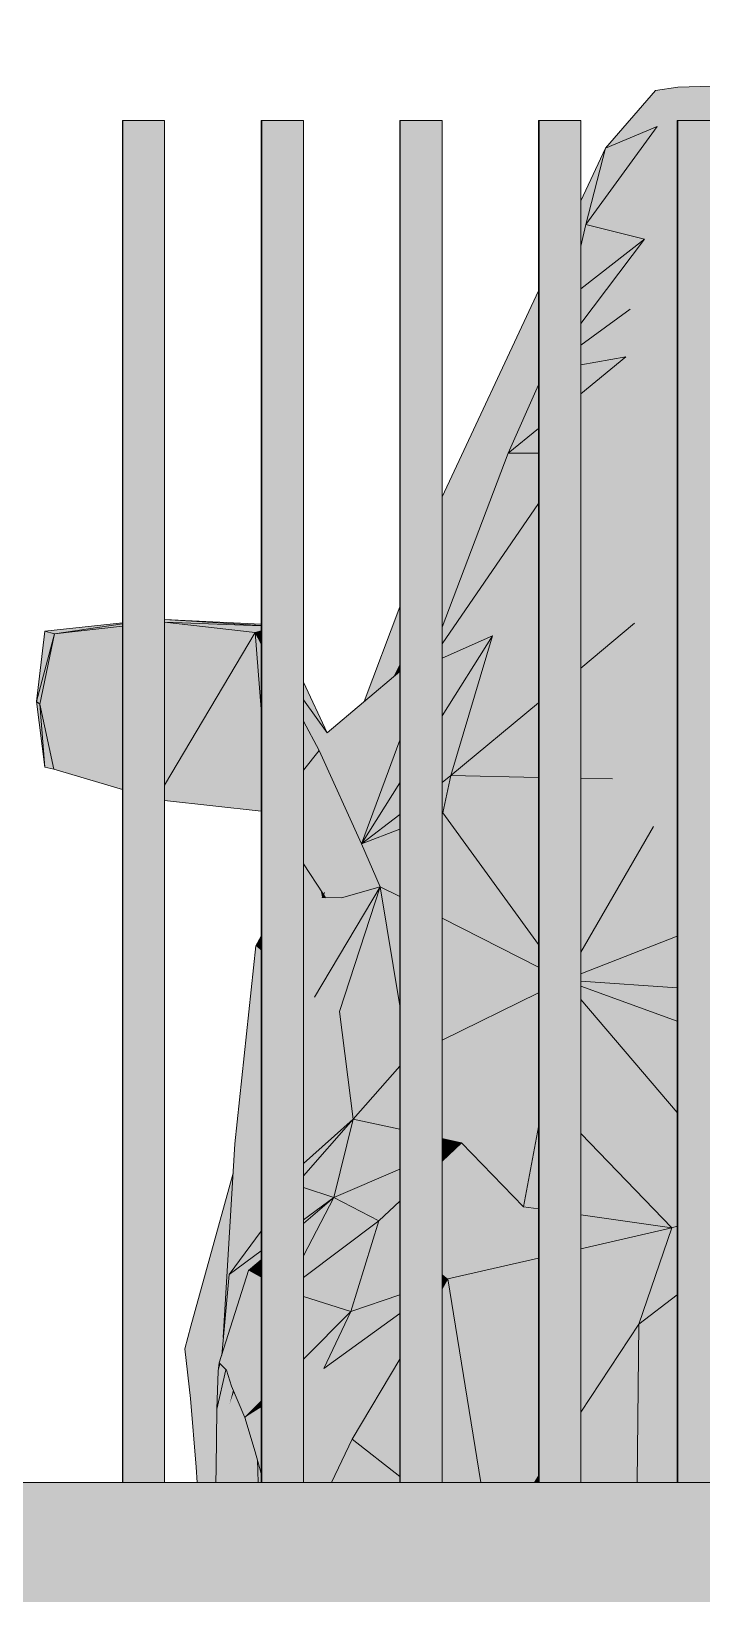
# Model space of a CAD drawing. Header units: millimetres. Extents: x 365175 to 2667127, y -330297 to -162108.
# Drawn here: x 1892291 to 1892773, y -318991 to -317867 of the extents above; entities that cross this region are included whole.
import ezdxf

# ---------------------------------------------------------------- set-up
doc = ezdxf.new("R2010")
doc.units = ezdxf.units.MM
doc.header["$MEASUREMENT"] = 0
for name, color, linetype in [('Cars', 7, 'Continuous'), ('Cotations - Altitudes & Niveaux', 7, 'Continuous'), ('TopoAlt', 7, 'Continuous')]:
    doc.layers.add(name, color=color, linetype=linetype)
doc.dimstyles.new('STYLE_GENERE__6', dxfattribs={"dimtxt": 0.18, "dimasz": 114, "dimexe": 0.18, "dimexo": 0.0625, "dimgap": 0, "dimtad": 0, "dimtih": 1, "dimtoh": 1, "dimdec": 4, "dimzin": 0, "dimdsep": 46, "dimcen": 0.09, "dimadec": 0, "dimazin": 0, "dimtfac": 1, "dimtdec": 4, "dimtmove": 0, "dimatfit": 3, "dimldrblk": 'ARROWHEAD_16', "dimfxl": 0, "dimtolj": 1, "dimtzin": 0, "dimarcsym": 0})

# ---------------------------------------------------------------- blocks, each defined once
blk = doc.blocks.new('Élément de coupe_125_6', base_point=(1445436.1, -319511))
at = {"layer": 'TopoAlt', "linetype": 'Continuous', "lineweight": 0, "true_color": 0x000000}
blk.add_hatch(color=18, dxfattribs=at).paths.add_polyline_path([(1882185.2, -318911), (1882185.2, -319511), (1914672.8, -319511), (1914672.8, -318911)])
at = {"layer": 'TopoAlt', "color": 190, "linetype": 'Continuous', "lineweight": 5, "true_color": 0x8002ff}
blk.add_line((1914672.8, -318911), (1882185.2, -318911), dxfattribs=at)
blk = doc.blocks.new('Élément de coupe_277_6', base_point=(1445436.1, -319511))
at = {"linetype": 'Continuous', "lineweight": 0, "true_color": 0x000000}
for points in [[(1892356.2, -317931), (1892356.2, -318911), (1892356.5, -318911), (1892356.5, -317931)], [(1892356.2, -317931), (1892356.2, -318911), (1892356.5, -318911), (1892356.5, -317931)], [(1892356.5, -317931), (1892356.5, -318911), (1892386.5, -318911), (1892386.5, -317931)]]:
    blk.add_hatch(color=18, dxfattribs=at).paths.add_polyline_path(points)
at = {"color": 18, "linetype": 'Continuous', "lineweight": 5, "true_color": 0x330000}
for p, q in [((1892356.2, -317931), (1892356.5, -317931)), ((1892356.2, -318911), (1892356.2, -317931)), ((1892356.5, -317931), (1892386.5, -317931)), ((1892356.5, -318911), (1892356.5, -317931)), ((1892386.5, -318911), (1892386.5, -317931))]:
    blk.add_line(p, q, dxfattribs=at)
blk = doc.blocks.new('Élément de coupe_278_6', base_point=(1445436.1, -319511))
at = {"linetype": 'Continuous', "lineweight": 0, "true_color": 0x000000}
for points in [[(1892455.9, -317931), (1892455.9, -318911), (1892456.3, -318911), (1892456.3, -317931)], [(1892455.9, -317931), (1892455.9, -318911), (1892456.3, -318911), (1892456.3, -317931)], [(1892456.3, -317931), (1892456.3, -318911), (1892486.3, -318911), (1892486.3, -317931)]]:
    blk.add_hatch(color=18, dxfattribs=at).paths.add_polyline_path(points)
at = {"color": 18, "linetype": 'Continuous', "lineweight": 5, "true_color": 0x330000}
for p, q in [((1892455.9, -317931), (1892456.3, -317931)), ((1892455.9, -318911), (1892455.9, -317931)), ((1892456.3, -317931), (1892486.3, -317931)), ((1892456.3, -318911), (1892456.3, -317931)), ((1892486.3, -318911), (1892486.3, -317931))]:
    blk.add_line(p, q, dxfattribs=at)
blk = doc.blocks.new('Élément de coupe_279_6', base_point=(1445436.1, -319511))
at = {"linetype": 'Continuous', "lineweight": 0, "true_color": 0x000000}
for points in [[(1892555.7, -317931), (1892555.7, -318911), (1892556, -318911), (1892556, -317931)], [(1892555.7, -317931), (1892555.7, -318911), (1892556, -318911), (1892556, -317931)], [(1892556, -317931), (1892556, -318911), (1892586, -318911), (1892586, -317931)]]:
    blk.add_hatch(color=18, dxfattribs=at).paths.add_polyline_path(points)
at = {"color": 18, "linetype": 'Continuous', "lineweight": 5, "true_color": 0x330000}
for p, q in [((1892555.7, -317931), (1892556, -317931)), ((1892555.7, -318911), (1892555.7, -317931)), ((1892556, -317931), (1892586, -317931)), ((1892556, -318911), (1892556, -317931)), ((1892586, -318911), (1892586, -317931))]:
    blk.add_line(p, q, dxfattribs=at)
blk = doc.blocks.new('Élément de coupe_280_6', base_point=(1445436.1, -319511))
at = {"linetype": 'Continuous', "lineweight": 0, "true_color": 0x000000}
for points in [[(1892655.4, -317931), (1892655.4, -318911), (1892655.8, -318911), (1892655.8, -317931)], [(1892655.4, -317931), (1892655.4, -318911), (1892655.8, -318911), (1892655.8, -317931)], [(1892655.8, -317931), (1892655.8, -318911), (1892685.8, -318911), (1892685.8, -317931)]]:
    blk.add_hatch(color=18, dxfattribs=at).paths.add_polyline_path(points)
at = {"color": 18, "linetype": 'Continuous', "lineweight": 5, "true_color": 0x330000}
for p, q in [((1892655.4, -317931), (1892655.8, -317931)), ((1892655.4, -318911), (1892655.4, -317931)), ((1892655.8, -317931), (1892685.8, -317931)), ((1892655.8, -318911), (1892655.8, -317931)), ((1892685.8, -318911), (1892685.8, -317931))]:
    blk.add_line(p, q, dxfattribs=at)
blk = doc.blocks.new('Élément de coupe_281_6', base_point=(1445436.1, -319511))
at = {"linetype": 'Continuous', "lineweight": 0, "true_color": 0x000000}
for points in [[(1892755.2, -317931), (1892755.2, -318911), (1892755.5, -318911), (1892755.5, -317931)], [(1892755.2, -317931), (1892755.2, -318911), (1892755.5, -318911), (1892755.5, -317931)], [(1892755.5, -317931), (1892755.5, -318911), (1892785.5, -318911), (1892785.5, -317931)]]:
    blk.add_hatch(color=18, dxfattribs=at).paths.add_polyline_path(points)
at = {"color": 18, "linetype": 'Continuous', "lineweight": 5, "true_color": 0x330000}
for p, q in [((1892755.2, -317931), (1892755.5, -317931)), ((1892755.2, -318911), (1892755.2, -317931)), ((1892755.5, -317931), (1892785.5, -317931)), ((1892755.5, -318911), (1892755.5, -317931)), ((1892785.5, -318911), (1892785.5, -317931))]:
    blk.add_line(p, q, dxfattribs=at)
blk = doc.blocks.new('Élément de coupe_496_6', base_point=(1445436.1, -319511))
at = {"layer": 'Cars', "linetype": 'Continuous', "lineweight": 0, "true_color": 0x000000}
for points in [[(1893377.1, -317891), (1893378.7, -317888.3), (1892739.6, -317909.4)], [(1892755.5, -317907.2), (1892739.6, -317909.4), (1893378.7, -317888.3)], [(1892739.6, -317909.4), (1892740.7, -317935.4), (1892755.2, -317934.4), (1892755.2, -317931), (1892755.5, -317931), (1892785.5, -317931), (1892785.5, -317932.3), (1893377.1, -317891)], [(1892740.7, -317935.4), (1892739.6, -317909.4), (1892703.5, -317951)], [(1892740.7, -317935.4), (1892689.4, -318006), (1892731.7, -318016.5)], [(1892703.5, -317951), (1892689.4, -318006), (1892740.7, -317935.4)], [(1892731.7, -318016.5), (1892755.2, -318006.7), (1892755.2, -317941.6), (1892740.7, -317935.4)], [(1892755.2, -317934.4), (1892740.7, -317935.4), (1892755.2, -317935)], [(1892755.2, -317935), (1892740.7, -317935.4), (1892755.2, -317941.6)], [(1892703.5, -317951), (1892685.8, -317988.8), (1892685.8, -318012.9), (1892689.4, -318006)], [(1892703.5, -317951), (1892685.8, -317988.8), (1892685.8, -318012.9), (1892689.4, -318006)], [(1892685.8, -318012.9), (1892685.8, -318021.4), (1892689.4, -318006)], [(1892685.8, -318012.9), (1892685.8, -318021.4), (1892689.4, -318006)], [(1892685.8, -318021.4), (1892685.8, -318052.3), (1892731.7, -318016.5), (1892689.4, -318006)], [(1892731.7, -318016.5), (1892721.4, -318066.8), (1892755.2, -318038.8), (1892755.2, -318006.7)], [(1892685.8, -318077.2), (1892685.8, -318092.7), (1892721.4, -318066.8), (1892731.7, -318016.5)], [(1892685.8, -318052.3), (1892685.8, -318077.2), (1892731.7, -318016.5)], [(1892721.4, -318066.8), (1892755.2, -318058.2), (1892755.2, -318038.8)], [(1892586, -318201.8), (1892586, -318202.5), (1892655.4, -318070.5), (1892655.4, -318053.6)], [(1892586, -318201.8), (1892586, -318202.5), (1892655.4, -318070.5), (1892655.4, -318053.6)], [(1892685.8, -318106.9), (1892718.3, -318101.2), (1892721.4, -318066.8), (1892685.8, -318092.7)], [(1892718.3, -318101.2), (1892755.2, -318085.1), (1892755.2, -318058.2), (1892721.4, -318066.8)], [(1892586, -318202.5), (1892586, -318203.5), (1892655.4, -318093.2), (1892655.4, -318070.5)], [(1892586, -318202.5), (1892586, -318203.5), (1892655.4, -318093.2), (1892655.4, -318070.5)], [(1892718.3, -318101.2), (1892755.2, -318092.8), (1892755.2, -318085.1)], [(1892586, -318203.5), (1892586, -318251.5), (1892655.4, -318104.5), (1892655.4, -318093.2)], [(1892586, -318203.5), (1892586, -318251.5), (1892655.4, -318104.5), (1892655.4, -318093.2)], [(1892685.8, -318127.8), (1892685.8, -318160.6), (1892718.3, -318101.2)], [(1892685.8, -318106.9), (1892685.8, -318127.8), (1892718.3, -318101.2)], [(1892685.8, -318185.8), (1892724.5, -318292.8), (1892718.3, -318101.2), (1892685.8, -318160.6)], [(1892718.3, -318101.2), (1892724.5, -318292.8), (1892755.2, -318252.7), (1892755.2, -318092.8)], [(1892586, -318251.5), (1892586, -318260.6), (1892655.4, -318120.3), (1892655.4, -318104.5)], [(1892586, -318251.5), (1892586, -318260.6), (1892655.4, -318120.3), (1892655.4, -318104.5)], [(1892586, -318260.6), (1892586, -318264.5), (1892633.6, -318170.4), (1892655.4, -318121.3), (1892655.4, -318120.3)], [(1892586, -318260.6), (1892586, -318264.5), (1892633.6, -318170.4), (1892655.4, -318121.3), (1892655.4, -318120.3)], [(1892633.6, -318170.4), (1892655.4, -318152.6), (1892655.4, -318121.3)], [(1892633.6, -318170.4), (1892655.4, -318170.5), (1892655.4, -318152.6)], [(1892586, -318264.5), (1892586, -318295.6), (1892633.6, -318170.4)], [(1892586, -318264.5), (1892586, -318295.6), (1892633.6, -318170.4)], [(1892586, -318295.6), (1892586, -318307.6), (1892655.4, -318206.7), (1892655.4, -318170.5), (1892633.6, -318170.4)], [(1892685.8, -318185.8), (1892685.8, -318296.2), (1892724.5, -318292.8)], [(1892586, -318307.6), (1892586, -318317.9), (1892622.3, -318301.8), (1892655.4, -318226.8), (1892655.4, -318206.7)], [(1892655.4, -318226.8), (1892622.3, -318301.8), (1892655.4, -318298.9)], [(1892755.2, -318252.7), (1892724.5, -318292.8), (1892755.2, -318292.3)], [(1892530.1, -318349.1), (1892546.5, -318335.2), (1892555.7, -318315.7), (1892555.7, -318280.9)], [(1892530.1, -318349.1), (1892546.5, -318335.2), (1892555.7, -318315.7), (1892555.7, -318280.9)], [(1892300.4, -318298.5), (1892307.2, -318300.3), (1892356.2, -318293.3), (1892356.2, -318292.4)], [(1892307.2, -318300.3), (1892356.2, -318294.9), (1892356.2, -318293.3)], [(1892386.5, -318290), (1892386.5, -318290.1), (1892455.9, -318294.3), (1892455.9, -318293.5)], [(1892386.5, -318290.1), (1892386.5, -318291.9), (1892455.9, -318294.6), (1892455.9, -318294.3)], [(1892386.5, -318292.1), (1892451.5, -318299.4), (1892455.9, -318298.2), (1892455.9, -318294.6), (1892386.5, -318291.9)], [(1892386.5, -318292.1), (1892386.5, -318409.2), (1892451.5, -318299.4)], [(1892724.5, -318292.8), (1892685.8, -318325), (1892685.8, -318404.3), (1892708.5, -318404.8)], [(1892685.8, -318296.2), (1892685.8, -318325), (1892724.5, -318292.8)], [(1892724.5, -318292.8), (1892708.5, -318404.8), (1892755.2, -318386), (1892755.2, -318292.3)], [(1892300.4, -318298.5), (1892294.3, -318349.2), (1892307.2, -318300.3)], [(1892300.4, -318298.5), (1892294.3, -318349.2), (1892307.2, -318300.3)], [(1892307.2, -318300.3), (1892294.3, -318349.2), (1892296.8, -318351.1)], [(1892307.2, -318300.3), (1892294.3, -318349.2), (1892296.8, -318351.1)], [(1892296.8, -318351.1), (1892356.2, -318310.7), (1892356.2, -318294.9), (1892307.2, -318300.3)], [(1892386.5, -318409.2), (1892386.5, -318420.4), (1892455.9, -318428.1), (1892455.9, -318354.6), (1892451.5, -318299.4)], [(1892451.5, -318299.4), (1892455.9, -318305.6), (1892455.9, -318298.2)], [(1892451.5, -318299.4), (1892455.9, -318354.6), (1892455.9, -318307.5)], [(1892455.9, -318305.6), (1892451.5, -318299.4), (1892455.9, -318307.5)], [(1892622.3, -318301.8), (1892586, -318359.5), (1892586, -318407.3), (1892592.4, -318402.4)], [(1892586, -318317.9), (1892586, -318359.5), (1892622.3, -318301.8)], [(1892622.3, -318301.8), (1892592.4, -318402.4), (1892655.4, -318350.1), (1892655.4, -318298.9)], [(1892296.8, -318351.1), (1892306.7, -318397.7), (1892356.2, -318329.9), (1892356.2, -318310.7)], [(1892546.5, -318335.2), (1892551, -318331.4), (1892555.7, -318321.9), (1892555.7, -318315.7)], [(1892546.5, -318335.2), (1892551, -318331.4), (1892555.7, -318321.9), (1892555.7, -318315.7)], [(1892497.7, -318384.3), (1892555.7, -318330.1), (1892555.7, -318327.4), (1892503.3, -318371.7)], [(1892551, -318331.4), (1892553.1, -318329.6), (1892555.7, -318324.5), (1892555.7, -318321.9)], [(1892551, -318331.4), (1892553.1, -318329.6), (1892555.7, -318324.5), (1892555.7, -318321.9)], [(1892553.1, -318329.6), (1892555.7, -318327.4), (1892555.7, -318324.5)], [(1892553.1, -318329.6), (1892555.7, -318327.4), (1892555.7, -318324.5)], [(1892356.2, -318329.9), (1892306.7, -318397.7), (1892356.2, -318412.5)], [(1892486.3, -318335.2), (1892486.3, -318347.9), (1892503.3, -318371.7)], [(1892497.7, -318384.3), (1892528.1, -318451.6), (1892555.7, -318376.9), (1892555.7, -318330.1)], [(1892294.3, -318349.2), (1892300.3, -318396.3), (1892296.8, -318351.1)], [(1892294.3, -318349.2), (1892300.3, -318396.3), (1892296.8, -318351.1)], [(1892503.3, -318371.7), (1892486.3, -318347.9), (1892486.3, -318363.3), (1892497.7, -318384.3)], [(1892296.8, -318351.1), (1892300.3, -318396.3), (1892306.7, -318397.7)], [(1892296.8, -318351.1), (1892300.3, -318396.3), (1892306.7, -318397.7)], [(1892592.4, -318402.4), (1892655.4, -318403.7), (1892655.4, -318350.1)], [(1892486.3, -318363.3), (1892486.3, -318398.5), (1892497.7, -318384.3)], [(1892528.1, -318451.6), (1892555.7, -318376.9), (1892555.7, -318375.7)], [(1892555.7, -318376.9), (1892528.1, -318451.6), (1892555.7, -318407.7)], [(1892486.3, -318437.1), (1892528.1, -318451.6), (1892497.7, -318384.3), (1892486.3, -318398.5)], [(1892708.5, -318404.8), (1892755.2, -318408.5), (1892755.2, -318386)], [(1892592.4, -318402.4), (1892586, -318407.3), (1892586, -318429.5), (1892586.6, -318429.2)], [(1892592.4, -318402.4), (1892586.6, -318429.2), (1892655.4, -318415.4), (1892655.4, -318403.7)], [(1892685.8, -318404.3), (1892685.8, -318409.3), (1892708.5, -318404.8)], [(1892708.5, -318404.8), (1892685.8, -318409.3), (1892685.8, -318435.7), (1892738.1, -318439.1)], [(1892755.2, -318408.5), (1892708.5, -318404.8), (1892738.1, -318439.1), (1892755.2, -318438.8)], [(1892528.1, -318451.6), (1892555.7, -318430.5), (1892555.7, -318407.7)], [(1892586.6, -318429.2), (1892655.4, -318433.7), (1892655.4, -318415.4)], [(1892486.3, -318437.1), (1892486.3, -318457.7), (1892513.7, -318490.4), (1892528.1, -318451.6)], [(1892486.3, -318437.1), (1892486.3, -318457.7), (1892513.7, -318490.4), (1892528.1, -318451.6)], [(1892528.1, -318451.6), (1892555.7, -318441), (1892555.7, -318430.5)], [(1892586.6, -318429.2), (1892586, -318430), (1892586, -318504.9), (1892655.4, -318540.2), (1892655.4, -318524)], [(1892586, -318429.5), (1892586, -318430), (1892586.6, -318429.2)], [(1892655.4, -318433.7), (1892586.6, -318429.2), (1892655.4, -318524)], [(1892685.8, -318435.7), (1892685.8, -318529.5), (1892738.1, -318439.1)], [(1892685.8, -318529.5), (1892685.8, -318545.1), (1892755.2, -318517.9), (1892755.2, -318451.7), (1892738.1, -318439.1)], [(1892738.1, -318439.1), (1892755.2, -318440.5), (1892755.2, -318438.8)], [(1892755.2, -318440.5), (1892738.1, -318439.1), (1892755.2, -318451.7)], [(1892528.1, -318451.6), (1892541.5, -318482.4), (1892555.7, -318465.7), (1892555.7, -318441)], [(1892486.3, -318457.7), (1892486.3, -318465.8), (1892500.5, -318487.4), (1892501.4, -318486.5), (1892500.8, -318487.9), (1892502.3, -318490.3), (1892513.7, -318490.4)], [(1892486.3, -318457.7), (1892486.3, -318465.8), (1892500.5, -318487.4), (1892501.4, -318486.5), (1892500.8, -318487.9), (1892502.3, -318490.3), (1892513.7, -318490.4)], [(1892528.1, -318451.6), (1892513.7, -318490.4), (1892541.5, -318482.4)], [(1892528.1, -318451.6), (1892513.7, -318490.4), (1892541.5, -318482.4)], [(1892486.3, -318500.1), (1892499.8, -318490.2), (1892498.7, -318484.7), (1892486.3, -318465.8)], [(1892486.3, -318500.1), (1892499.8, -318490.2), (1892498.7, -318484.7), (1892486.3, -318465.8)], [(1892541.5, -318482.4), (1892555.7, -318489.5), (1892555.7, -318465.7)], [(1892494.2, -318561.9), (1892512.2, -318572.2), (1892541.5, -318482.4)], [(1892494.2, -318561.9), (1892512.2, -318572.2), (1892541.5, -318482.4)], [(1892494.2, -318561.9), (1892541.5, -318482.4), (1892513.7, -318490.4)], [(1892494.2, -318561.9), (1892541.5, -318482.4), (1892513.7, -318490.4)], [(1892500.5, -318487.4), (1892498.7, -318484.7), (1892499.8, -318490.2), (1892501.4, -318486.5)], [(1892500.5, -318487.4), (1892498.7, -318484.7), (1892499.8, -318490.2), (1892501.4, -318486.5)], [(1892541.5, -318482.4), (1892512.2, -318572.2), (1892555.7, -318600.7), (1892555.7, -318568.1)], [(1892541.5, -318482.4), (1892512.2, -318572.2), (1892555.7, -318600.7), (1892555.7, -318568.1)], [(1892555.7, -318489.5), (1892541.5, -318482.4), (1892555.7, -318568.1)], [(1892486.3, -318500.1), (1892486.3, -318554.9), (1892494.2, -318561.9), (1892499.8, -318490.2)], [(1892486.3, -318500.1), (1892486.3, -318554.9), (1892494.2, -318561.9), (1892499.8, -318490.2)], [(1892513.7, -318490.4), (1892499.8, -318490.2), (1892494.2, -318561.9)], [(1892513.7, -318490.4), (1892499.8, -318490.2), (1892494.2, -318561.9)], [(1892499.8, -318490.2), (1892502.3, -318490.3), (1892500.9, -318488.1), (1892500.6, -318488.3)], [(1892499.8, -318490.2), (1892502.3, -318490.3), (1892500.9, -318488.1), (1892500.6, -318488.3)], [(1892500.6, -318488.3), (1892500.9, -318488.1), (1892500.8, -318487.9)], [(1892500.6, -318488.3), (1892500.9, -318488.1), (1892500.8, -318487.9)], [(1892586, -318504.9), (1892586, -318592.8), (1892655.4, -318558.8), (1892655.4, -318540.2)], [(1892452.2, -318525), (1892455.9, -318522.3), (1892455.9, -318518)], [(1892452.2, -318525), (1892455.9, -318522.3), (1892455.9, -318518)], [(1892685.8, -318545.1), (1892685.8, -318550.4), (1892755.2, -318555), (1892755.2, -318517.9)], [(1892437, -318667.4), (1892455.9, -318632.5), (1892455.9, -318528.2), (1892452.2, -318525)], [(1892437, -318667.4), (1892455.9, -318632.5), (1892455.9, -318528.2), (1892452.2, -318525)], [(1892455.9, -318522.3), (1892452.2, -318525), (1892455.9, -318528.2)], [(1892455.9, -318522.3), (1892452.2, -318525), (1892455.9, -318528.2)], [(1892685.8, -318550.4), (1892685.8, -318553.9), (1892755.2, -318579.1), (1892755.2, -318555)], [(1892486.3, -318576.6), (1892494.2, -318561.9), (1892486.3, -318554.9)], [(1892486.3, -318576.6), (1892494.2, -318561.9), (1892486.3, -318554.9)], [(1892494.2, -318561.9), (1892486.3, -318576.6), (1892486.3, -318605.1), (1892512.2, -318572.2)], [(1892494.2, -318561.9), (1892486.3, -318576.6), (1892486.3, -318605.1), (1892512.2, -318572.2)], [(1892586, -318592.8), (1892586, -318611.7), (1892655.4, -318631.7), (1892655.4, -318558.8)], [(1892685.8, -318563.4), (1892755.2, -318644.8), (1892755.2, -318579.1), (1892685.8, -318553.9)], [(1892685.8, -318563.4), (1892685.8, -318639.6), (1892755.2, -318657.5), (1892755.2, -318644.8)], [(1892512.2, -318572.2), (1892486.3, -318653.9), (1892486.3, -318681.5), (1892522.1, -318649.6)], [(1892512.2, -318572.2), (1892486.3, -318653.9), (1892486.3, -318681.5), (1892522.1, -318649.6)], [(1892486.3, -318653.9), (1892512.2, -318572.2), (1892486.3, -318605.1)], [(1892486.3, -318653.9), (1892512.2, -318572.2), (1892486.3, -318605.1)], [(1892512.2, -318572.2), (1892522.1, -318649.6), (1892555.7, -318611.5), (1892555.7, -318600.7)], [(1892555.7, -318601.8), (1892555.7, -318600.7), (1892512.2, -318572.2), (1892513.4, -318581.5)], [(1892522.1, -318649.6), (1892555.7, -318656.9), (1892555.7, -318611.5)], [(1892586, -318611.7), (1892586, -318644.1), (1892599.9, -318666.6), (1892655.4, -318635.2), (1892655.4, -318631.7)], [(1892455.9, -318632.5), (1892437, -318667.4), (1892455.9, -318643.4)], [(1892455.9, -318632.5), (1892437, -318667.4), (1892455.9, -318643.4)], [(1892599.9, -318666.6), (1892644.7, -318712.7), (1892655.4, -318655.2), (1892655.4, -318635.2)], [(1892685.8, -318639.6), (1892685.8, -318660), (1892751.3, -318727.8), (1892755.2, -318713), (1892755.2, -318657.5)], [(1892455.9, -318643.4), (1892437, -318667.4), (1892455.9, -318680.2)], [(1892455.9, -318643.4), (1892437, -318667.4), (1892455.9, -318680.2)], [(1892522.1, -318649.6), (1892486.3, -318690.4), (1892486.3, -318698.8), (1892508.2, -318705.9)], [(1892522.1, -318649.6), (1892486.3, -318681.5), (1892486.3, -318690.4)], [(1892486.3, -318684.5), (1892522.1, -318649.6), (1892486.3, -318681.5)], [(1892522.1, -318649.6), (1892508.2, -318705.9), (1892555.7, -318685.6), (1892555.7, -318656.9)], [(1892586, -318644.1), (1892586, -318663.6), (1892599.9, -318666.6)], [(1892586, -318663.6), (1892586, -318672.6), (1892599.9, -318666.6)], [(1892644.7, -318712.7), (1892655.4, -318714.2), (1892655.4, -318655.2)], [(1892685.8, -318660), (1892685.8, -318718.5), (1892751.3, -318727.8)], [(1892428.7, -318806.6), (1892432.8, -318761.4), (1892441.1, -318750.1), (1892437, -318667.4)], [(1892428.7, -318806.6), (1892432.8, -318761.4), (1892441.1, -318750.1), (1892437, -318667.4)], [(1892455.9, -318680.2), (1892437, -318667.4), (1892444.4, -318745.7), (1892455.9, -318730.1)], [(1892455.9, -318680.2), (1892437, -318667.4), (1892444.4, -318745.7), (1892455.9, -318730.1)], [(1892444.4, -318745.7), (1892437, -318667.4), (1892441.8, -318749.2)], [(1892444.4, -318745.7), (1892437, -318667.4), (1892441.8, -318749.2)], [(1892441.8, -318749.2), (1892437, -318667.4), (1892441.1, -318750.1)], [(1892441.8, -318749.2), (1892437, -318667.4), (1892441.1, -318750.1)], [(1892599.9, -318666.6), (1892586, -318679.8), (1892586, -318718.4), (1892644.7, -318712.7)], [(1892586, -318672.6), (1892586, -318679.8), (1892599.9, -318666.6)], [(1892508.2, -318705.9), (1892540.6, -318722.8), (1892555.7, -318708.5), (1892555.7, -318685.6)], [(1892405.3, -318798.6), (1892401.1, -318814.8), (1892435.8, -318688.6), (1892435.8, -318688.5)], [(1892405.3, -318798.6), (1892401.1, -318814.8), (1892435.8, -318688.6), (1892435.8, -318688.5)], [(1892401.1, -318814.8), (1892428, -318760.1), (1892434.4, -318711.2), (1892435.8, -318688.6)], [(1892401.1, -318814.8), (1892428, -318760.1), (1892434.4, -318711.2), (1892435.8, -318688.6)], [(1892486.3, -318722), (1892508.2, -318705.9), (1892486.3, -318698.8)], [(1892486.3, -318748), (1892486.3, -318763.4), (1892540.6, -318722.8), (1892508.2, -318705.9)], [(1892486.3, -318748), (1892508.2, -318705.9), (1892486.3, -318724.7)], [(1892486.3, -318722), (1892486.3, -318724.7), (1892508.2, -318705.9)], [(1892540.6, -318722.8), (1892555.7, -318721.4), (1892555.7, -318708.5)], [(1892428, -318760.1), (1892432.6, -318741.5), (1892434.4, -318711.2)], [(1892428, -318760.1), (1892432.6, -318741.5), (1892434.4, -318711.2)], [(1892644.7, -318712.7), (1892586, -318718.4), (1892586, -318761), (1892590.3, -318764.5)], [(1892644.7, -318712.7), (1892590.3, -318764.5), (1892655.4, -318749.7), (1892655.4, -318714.2)], [(1892685.8, -318718.5), (1892685.8, -318742.8), (1892751.3, -318727.8)], [(1892755.2, -318713), (1892751.3, -318727.8), (1892755.2, -318726.5)], [(1892432.8, -318761.4), (1892455.9, -318744.3), (1892455.9, -318730.1)], [(1892540.6, -318722.8), (1892486.3, -318763.4), (1892486.3, -318777.2), (1892520.5, -318788)], [(1892540.6, -318722.8), (1892520.5, -318788), (1892555.7, -318776.1), (1892555.7, -318735.5)], [(1892540.6, -318722.8), (1892555.7, -318735.5), (1892555.7, -318721.4)], [(1892751.3, -318727.8), (1892685.8, -318742.8), (1892685.8, -318787.2), (1892727.5, -318797.1)], [(1892751.3, -318727.8), (1892727.5, -318797.1), (1892755.2, -318775.9), (1892755.2, -318726.5)], [(1892428, -318760.1), (1892432.2, -318749), (1892432.6, -318741.5)], [(1892428, -318760.1), (1892432.2, -318749), (1892432.6, -318741.5)], [(1892428, -318760.1), (1892428, -318814.9), (1892428.7, -318806.6), (1892432.2, -318749)], [(1892428, -318760.1), (1892428, -318814.9), (1892428.7, -318806.6), (1892432.2, -318749)], [(1892455.9, -318744.3), (1892432.8, -318761.4), (1892446.8, -318758.4), (1892455.9, -318750.7)], [(1892455.9, -318750.7), (1892446.8, -318758.4), (1892455.9, -318763.5)], [(1892590.3, -318764.5), (1892655.4, -318780), (1892655.4, -318749.7)], [(1892401.1, -318814.8), (1892405.2, -318850.5), (1892428, -318760.1)], [(1892401.1, -318814.8), (1892405.2, -318850.5), (1892428, -318760.1)], [(1892405.2, -318850.5), (1892409.2, -318899.9), (1892428, -318760.1)], [(1892405.2, -318850.5), (1892409.2, -318899.9), (1892428, -318760.1)], [(1892428, -318760.1), (1892409.2, -318899.9), (1892425, -318831.6), (1892425.1, -318830.9), (1892425.8, -318825), (1892427.6, -318819.4), (1892428, -318814.9)], [(1892428, -318760.1), (1892409.2, -318899.9), (1892425, -318831.6), (1892425.1, -318830.9), (1892425.8, -318825), (1892427.6, -318819.4), (1892428, -318814.9)], [(1892446.8, -318758.4), (1892425.8, -318825), (1892431, -318830.3)], [(1892446.8, -318758.4), (1892425.8, -318825), (1892431, -318830.3)], [(1892432.8, -318761.4), (1892427.6, -318819.4), (1892446.8, -318758.4)], [(1892432.8, -318761.4), (1892427.6, -318819.4), (1892446.8, -318758.4)], [(1892431, -318830.3), (1892434.5, -318841.8), (1892446.8, -318758.4)], [(1892431, -318830.3), (1892434.5, -318841.8), (1892446.8, -318758.4)], [(1892434.5, -318841.8), (1892455.9, -318803.8), (1892455.9, -318763.5), (1892446.8, -318758.4)], [(1892586, -318761), (1892586, -318766), (1892590.3, -318764.5)], [(1892586, -318767.6), (1892586, -318771.6), (1892590.3, -318764.5)], [(1892586, -318766), (1892586, -318767.6), (1892590.3, -318764.5)], [(1892586, -318911), (1892613.8, -318911), (1892590.3, -318764.5), (1892586, -318771.6)], [(1892590.3, -318764.5), (1892613.8, -318911), (1892652.4, -318911), (1892655.4, -318906.4), (1892655.4, -318780)], [(1892500.9, -318829), (1892555.7, -318789.5), (1892555.7, -318776.1), (1892520.5, -318788)], [(1892727.5, -318797.1), (1892755.2, -318813.9), (1892755.2, -318775.9)], [(1892486.3, -318822.2), (1892520.5, -318788), (1892486.3, -318777.2)], [(1892520.5, -318788), (1892486.3, -318822.2), (1892486.3, -318838.1), (1892500.9, -318829)], [(1892685.8, -318787.2), (1892685.8, -318860.4), (1892727.5, -318797.1)], [(1892500.9, -318829), (1892521.3, -318879.8), (1892555.7, -318822.3), (1892555.7, -318789.5)], [(1892685.8, -318911), (1892726.4, -318911), (1892727.5, -318797.1), (1892685.8, -318860.4)], [(1892727.5, -318797.1), (1892726.4, -318911), (1892755.2, -318911), (1892755.2, -318813.9)], [(1892455.9, -318803.8), (1892434.5, -318841.8), (1892444.1, -318864.3), (1892455.9, -318827.2)], [(1892409.2, -318899.9), (1892410, -318911), (1892417.4, -318911), (1892424.4, -318850.3), (1892425, -318831.6)], [(1892409.2, -318899.9), (1892410, -318911), (1892417.4, -318911), (1892424.4, -318850.3), (1892425, -318831.6)], [(1892425.1, -318830.9), (1892424.1, -318858.3), (1892430.6, -318829.9), (1892426.6, -318825.8)], [(1892425.1, -318830.9), (1892424.1, -318858.3), (1892430.6, -318829.9), (1892426.6, -318825.8)], [(1892425.8, -318825), (1892425.1, -318830.9), (1892426.6, -318825.8)], [(1892425.8, -318825), (1892425.1, -318830.9), (1892426.6, -318825.8)], [(1892429.7, -318833.9), (1892425.4, -318866.9), (1892433.3, -318854.2), (1892434, -318840.1), (1892431, -318830.3), (1892430.6, -318829.9)], [(1892429.7, -318833.9), (1892425.4, -318866.9), (1892433.3, -318854.2), (1892434, -318840.1), (1892431, -318830.3), (1892430.6, -318829.9)], [(1892455.9, -318827.2), (1892444.1, -318864.3), (1892455.9, -318852.5)], [(1892486.3, -318873.3), (1892486.3, -318911), (1892491.1, -318911), (1892521.3, -318879.8), (1892500.9, -318829)], [(1892500.9, -318829), (1892486.3, -318846.9), (1892486.3, -318873.3)], [(1892486.3, -318838.1), (1892486.3, -318846.9), (1892500.9, -318829)], [(1892521.3, -318879.8), (1892555.7, -318906.7), (1892555.7, -318822.3)], [(1892426.8, -318846.5), (1892425.4, -318866.9), (1892429.7, -318833.9)], [(1892426.8, -318846.5), (1892425.4, -318866.9), (1892429.7, -318833.9)], [(1892434, -318840.1), (1892433.3, -318854.2), (1892435.7, -318844.6), (1892434.5, -318841.8)], [(1892434, -318840.1), (1892433.3, -318854.2), (1892435.7, -318844.6), (1892434.5, -318841.8)], [(1892433.3, -318854.2), (1892436.3, -318845.9), (1892435.7, -318844.6)], [(1892433.3, -318854.2), (1892436.3, -318845.9), (1892435.7, -318844.6)], [(1892417.4, -318911), (1892422.9, -318911), (1892423.5, -318899.9), (1892424.1, -318858.3), (1892424.4, -318850.3)], [(1892417.4, -318911), (1892422.9, -318911), (1892423.5, -318899.9), (1892424.1, -318858.3), (1892424.4, -318850.3)], [(1892426.8, -318846.5), (1892424.1, -318858.3), (1892425.4, -318866.9)], [(1892426.8, -318846.5), (1892424.1, -318858.3), (1892425.4, -318866.9)], [(1892433.3, -318854.2), (1892425.4, -318866.9), (1892427, -318911), (1892433.1, -318911)], [(1892433.3, -318854.2), (1892425.4, -318866.9), (1892427, -318911), (1892433.1, -318911)], [(1892433.1, -318911), (1892434.2, -318911), (1892433.3, -318854.2)], [(1892433.1, -318911), (1892434.2, -318911), (1892433.3, -318854.2)], [(1892433.3, -318854.2), (1892441.1, -318911), (1892453.8, -318911), (1892453.2, -318894.6), (1892451.7, -318889), (1892444.1, -318864.3), (1892436.3, -318845.9)], [(1892433.3, -318854.2), (1892441.1, -318911), (1892453.8, -318911), (1892453.2, -318894.6), (1892451.7, -318889), (1892444.1, -318864.3), (1892436.3, -318845.9)], [(1892441.1, -318911), (1892433.3, -318854.2), (1892434.2, -318911)], [(1892441.1, -318911), (1892433.3, -318854.2), (1892434.2, -318911)], [(1892444.1, -318864.3), (1892455.9, -318856.9), (1892455.9, -318852.5)], [(1892423.5, -318900.8), (1892423.4, -318911), (1892424.1, -318911), (1892425.4, -318866.9)], [(1892423.5, -318900.8), (1892423.4, -318911), (1892424.1, -318911), (1892425.4, -318866.9)], [(1892424.1, -318858.3), (1892423.5, -318900.8), (1892425.4, -318866.9)], [(1892424.1, -318858.3), (1892423.5, -318900.8), (1892425.4, -318866.9)], [(1892424.1, -318911), (1892427, -318911), (1892425.4, -318866.9)], [(1892424.1, -318911), (1892427, -318911), (1892425.4, -318866.9)], [(1892444.1, -318864.3), (1892451.7, -318889), (1892455.9, -318883.9), (1892455.9, -318856.9)], [(1892455.9, -318883.9), (1892451.7, -318889), (1892455.9, -318904.5)], [(1892491.1, -318911), (1892506.5, -318911), (1892521.3, -318879.8)], [(1892521.3, -318879.8), (1892506.5, -318911), (1892555.7, -318911), (1892555.7, -318906.7)], [(1892423.5, -318899.9), (1892422.9, -318911), (1892423.4, -318911), (1892423.5, -318900.8)], [(1892423.5, -318899.9), (1892422.9, -318911), (1892423.4, -318911), (1892423.5, -318900.8)], [(1892455.9, -318904.5), (1892453.2, -318894.6), (1892453.8, -318911), (1892455.9, -318911)], [(1892455.9, -318904.5), (1892453.2, -318894.6), (1892453.8, -318911), (1892455.9, -318911)], [(1892652.4, -318911), (1892655.4, -318911), (1892655.4, -318906.4)]]:
    blk.add_hatch(color=18, dxfattribs=at).paths.add_polyline_path(points)
at = {"layer": 'Cars', "color": 7, "linetype": 'Continuous', "lineweight": 5}
for p, q in [((1893378.7, -317888.3), (1892755.5, -317907.2)), ((1892739.6, -317909.4), (1892703.5, -317951)), ((1892739.6, -317909.4), (1892755.5, -317907.2)), ((1892740.7, -317935.4), (1892689.4, -318006)), ((1892740.7, -317935.4), (1892703.5, -317951)), ((1892685.8, -317988.8), (1892703.5, -317951)), ((1892689.4, -318006), (1892703.5, -317951)), ((1892689.4, -318006), (1892685.8, -318021.4)), ((1892731.7, -318016.5), (1892689.4, -318006)), ((1892731.7, -318016.5), (1892685.8, -318077.2)), ((1892731.7, -318016.5), (1892685.8, -318052.3)), ((1892586, -318201.8), (1892655.4, -318053.6)), ((1892721.4, -318066.8), (1892685.8, -318092.7)), ((1892718.3, -318101.2), (1892685.8, -318127.8)), ((1892718.3, -318101.2), (1892685.8, -318106.9)), ((1892655.4, -318121.3), (1892633.6, -318170.4)), ((1892655.4, -318152.6), (1892633.6, -318170.4)), ((1892633.6, -318170.4), (1892586, -318295.6)), ((1892655.4, -318170.5), (1892633.6, -318170.4)), ((1892655.4, -318206.7), (1892586, -318307.6)), ((1892555.7, -318280.9), (1892530.1, -318349.1)), ((1892356.2, -318292.4), (1892300.4, -318298.5)), ((1892356.2, -318293.3), (1892307.2, -318300.3)), ((1892386.5, -318290), (1892455.9, -318293.5)), ((1892455.9, -318294.3), (1892386.5, -318290.1)), ((1892455.9, -318294.6), (1892386.5, -318291.9)), ((1892451.5, -318299.4), (1892386.5, -318292.1)), ((1892724.5, -318292.8), (1892685.8, -318325)), ((1892294.3, -318349.2), (1892300.4, -318298.5)), ((1892307.2, -318300.3), (1892294.3, -318349.2)), ((1892307.2, -318300.3), (1892296.8, -318351.1)), ((1892300.4, -318298.5), (1892307.2, -318300.3)), ((1892356.2, -318294.9), (1892307.2, -318300.3)), ((1892451.5, -318299.4), (1892386.5, -318409.2)), ((1892451.5, -318299.4), (1892455.9, -318298.2)), ((1892455.9, -318307.5), (1892451.5, -318299.4)), ((1892451.5, -318299.4), (1892455.9, -318354.6)), ((1892455.9, -318305.6), (1892451.5, -318299.4)), ((1892622.3, -318301.8), (1892586, -318359.5)), ((1892622.3, -318301.8), (1892586, -318317.9)), ((1892592.4, -318402.4), (1892622.3, -318301.8)), ((1892503.3, -318371.7), (1892555.7, -318327.4)), ((1892503.3, -318371.7), (1892486.3, -318335.2)), ((1892294.3, -318349.2), (1892296.8, -318351.1)), ((1892294.3, -318349.2), (1892300.3, -318396.3)), ((1892503.3, -318371.7), (1892486.3, -318347.9)), ((1892296.8, -318351.1), (1892306.7, -318397.7)), ((1892296.8, -318351.1), (1892300.3, -318396.3)), ((1892655.4, -318350.1), (1892592.4, -318402.4)), ((1892497.7, -318384.3), (1892486.3, -318363.3)), ((1892555.7, -318376.9), (1892528.1, -318451.6)), ((1892497.7, -318384.3), (1892486.3, -318398.5)), ((1892528.1, -318451.6), (1892497.7, -318384.3)), ((1892300.3, -318396.3), (1892306.7, -318397.7)), ((1892306.7, -318397.7), (1892356.2, -318412.5)), ((1892592.4, -318402.4), (1892586, -318407.3)), ((1892592.4, -318402.4), (1892586.6, -318429.2)), ((1892655.4, -318403.7), (1892592.4, -318402.4)), ((1892708.5, -318404.8), (1892685.8, -318404.3)), ((1892555.7, -318407.7), (1892528.1, -318451.6)), ((1892386.5, -318420.4), (1892455.9, -318428.1)), ((1892555.7, -318430.5), (1892528.1, -318451.6)), ((1892586.6, -318429.2), (1892586, -318429.5)), ((1892655.4, -318524), (1892586.6, -318429.2)), ((1892738.1, -318439.1), (1892685.8, -318529.5)), ((1892555.7, -318441), (1892528.1, -318451.6)), ((1892528.1, -318451.6), (1892541.5, -318482.4)), ((1892500.5, -318487.4), (1892486.3, -318465.8)), ((1892541.5, -318482.4), (1892494.2, -318561.9)), ((1892541.5, -318482.4), (1892512.2, -318572.2)), ((1892513.7, -318490.4), (1892541.5, -318482.4)), ((1892555.7, -318489.5), (1892541.5, -318482.4)), ((1892541.5, -318482.4), (1892555.7, -318568.1)), ((1892499.8, -318490.2), (1892501.4, -318486.5)), ((1892513.7, -318490.4), (1892499.8, -318490.2)), ((1892502.3, -318490.3), (1892500.8, -318487.9)), ((1892655.4, -318540.2), (1892586, -318504.9)), ((1892455.9, -318518), (1892452.2, -318525)), ((1892755.2, -318517.9), (1892685.8, -318545.1)), ((1892452.2, -318525), (1892437, -318667.4)), ((1892755.2, -318555), (1892685.8, -318550.4)), ((1892655.4, -318558.8), (1892586, -318592.8)), ((1892755.2, -318579.1), (1892685.8, -318553.9)), ((1892685.8, -318563.4), (1892755.2, -318644.8)), ((1892512.2, -318572.2), (1892522.1, -318649.6)), ((1892555.7, -318611.5), (1892522.1, -318649.6)), ((1892522.1, -318649.6), (1892486.3, -318690.4)), ((1892522.1, -318649.6), (1892486.3, -318681.5)), ((1892522.1, -318649.6), (1892508.2, -318705.9)), ((1892555.7, -318656.9), (1892522.1, -318649.6)), ((1892599.9, -318666.6), (1892586, -318663.6)), ((1892655.4, -318655.2), (1892644.7, -318712.7)), ((1892685.8, -318660), (1892751.3, -318727.8)), ((1892428.7, -318806.6), (1892437, -318667.4)), ((1892599.9, -318666.6), (1892586, -318679.8)), ((1892599.9, -318666.6), (1892586, -318672.6)), ((1892599.9, -318666.6), (1892644.7, -318712.7)), ((1892555.7, -318685.6), (1892508.2, -318705.9)), ((1892405.3, -318798.6), (1892435.8, -318688.5)), ((1892508.2, -318705.9), (1892486.3, -318698.8)), ((1892508.2, -318705.9), (1892486.3, -318748)), ((1892508.2, -318705.9), (1892486.3, -318724.7)), ((1892508.2, -318705.9), (1892486.3, -318722)), ((1892508.2, -318705.9), (1892540.6, -318722.8)), ((1892555.7, -318708.5), (1892540.6, -318722.8)), ((1892655.4, -318714.2), (1892644.7, -318712.7)), ((1892751.3, -318727.8), (1892685.8, -318718.5)), ((1892455.9, -318730.1), (1892432.8, -318761.4)), ((1892540.6, -318722.8), (1892486.3, -318763.4)), ((1892540.6, -318722.8), (1892520.5, -318788)), ((1892751.3, -318727.8), (1892685.8, -318742.8)), ((1892751.3, -318727.8), (1892727.5, -318797.1)), ((1892755.2, -318726.5), (1892751.3, -318727.8)), ((1892455.9, -318744.3), (1892432.8, -318761.4)), ((1892455.9, -318750.7), (1892446.8, -318758.4)), ((1892655.4, -318749.7), (1892590.3, -318764.5)), ((1892446.8, -318758.4), (1892425.8, -318825)), ((1892432.8, -318761.4), (1892427.6, -318819.4)), ((1892590.3, -318764.5), (1892586, -318767.6)), ((1892590.3, -318764.5), (1892586, -318766)), ((1892590.3, -318764.5), (1892586, -318771.6)), ((1892590.3, -318764.5), (1892613.8, -318911)), ((1892555.7, -318776.1), (1892520.5, -318788)), ((1892755.2, -318775.9), (1892727.5, -318797.1)), ((1892486.3, -318777.2), (1892520.5, -318788)), ((1892520.5, -318788), (1892486.3, -318822.2)), ((1892520.5, -318788), (1892500.9, -318829)), ((1892405.3, -318798.6), (1892401.1, -318814.8)), ((1892555.7, -318789.5), (1892500.9, -318829)), ((1892727.5, -318797.1), (1892685.8, -318860.4)), ((1892726.4, -318911), (1892727.5, -318797.1)), ((1892401.1, -318814.8), (1892405.2, -318850.5)), ((1892424.1, -318858.3), (1892430.6, -318829.9)), ((1892424.1, -318858.3), (1892425.1, -318830.9)), ((1892425.1, -318830.9), (1892425.8, -318825)), ((1892425.8, -318825), (1892431, -318830.3)), ((1892431, -318830.3), (1892434.5, -318841.8)), ((1892555.7, -318822.3), (1892521.3, -318879.8)), ((1892434.5, -318841.8), (1892444.1, -318864.3)), ((1892405.2, -318850.5), (1892409.2, -318899.9)), ((1892455.9, -318852.5), (1892444.1, -318864.3)), ((1892423.5, -318900.8), (1892424.1, -318858.3)), ((1892444.1, -318864.3), (1892451.7, -318889)), ((1892451.7, -318889), (1892455.9, -318904.5)), ((1892521.3, -318879.8), (1892506.5, -318911)), ((1892555.7, -318906.7), (1892521.3, -318879.8)), ((1892409.2, -318899.9), (1892410, -318911)), ((1892453.2, -318894.6), (1892453.8, -318911)), ((1892423.4, -318911), (1892423.5, -318900.8)), ((1892655.4, -318906.4), (1892652.4, -318911))]:
    blk.add_line(p, q, dxfattribs=at)
blk = doc.blocks.new('ARROWHEAD_16')
at = {"linetype": 'Continuous', "lineweight": 0}
blk.add_hatch(color=0, dxfattribs=at).paths.add_polyline_path([(-0.9093, 0.525), (0, 0), (-0.9093, -0.525)])
at = {"color": 0, "linetype": 'Continuous', "lineweight": 0}
blk.add_line((0, 0), (-1, 0), dxfattribs=at)

msp = doc.modelspace()

# ---------------------------------------------------------------- block references
at = {"lineweight": 0}
for name in ['Élément de coupe_277_6', 'Élément de coupe_278_6', 'Élément de coupe_279_6', 'Élément de coupe_280_6', 'Élément de coupe_281_6']:
    msp.add_blockref(name, (1445436.05, -319510.981), dxfattribs=at)
at = {"layer": 'Cars', "lineweight": 0}
msp.add_blockref('Élément de coupe_496_6', (1445436.05, -319510.981), dxfattribs=at)
at = {"layer": 'TopoAlt', "lineweight": 0}
msp.add_blockref('Élément de coupe_125_6', (1445436.05, -319510.981), dxfattribs=at)

# ---------------------------------------------------------------- leaders
at = {"layer": 'Cotations - Altitudes & Niveaux', "color": 7, "linetype": 'Continuous', "lineweight": 5, "annotation_type": 0, "has_hookline": 1, "hookline_direction": 0, "text_width": 2914.591}
msp.add_leader([(1891972.314, -317930.981), (1891972.314, -314973.392), (1892472.314, -314973.392)], dimstyle='STYLE_GENERE__6', dxfattribs=at)

doc.saveas('drawing.dxf')
